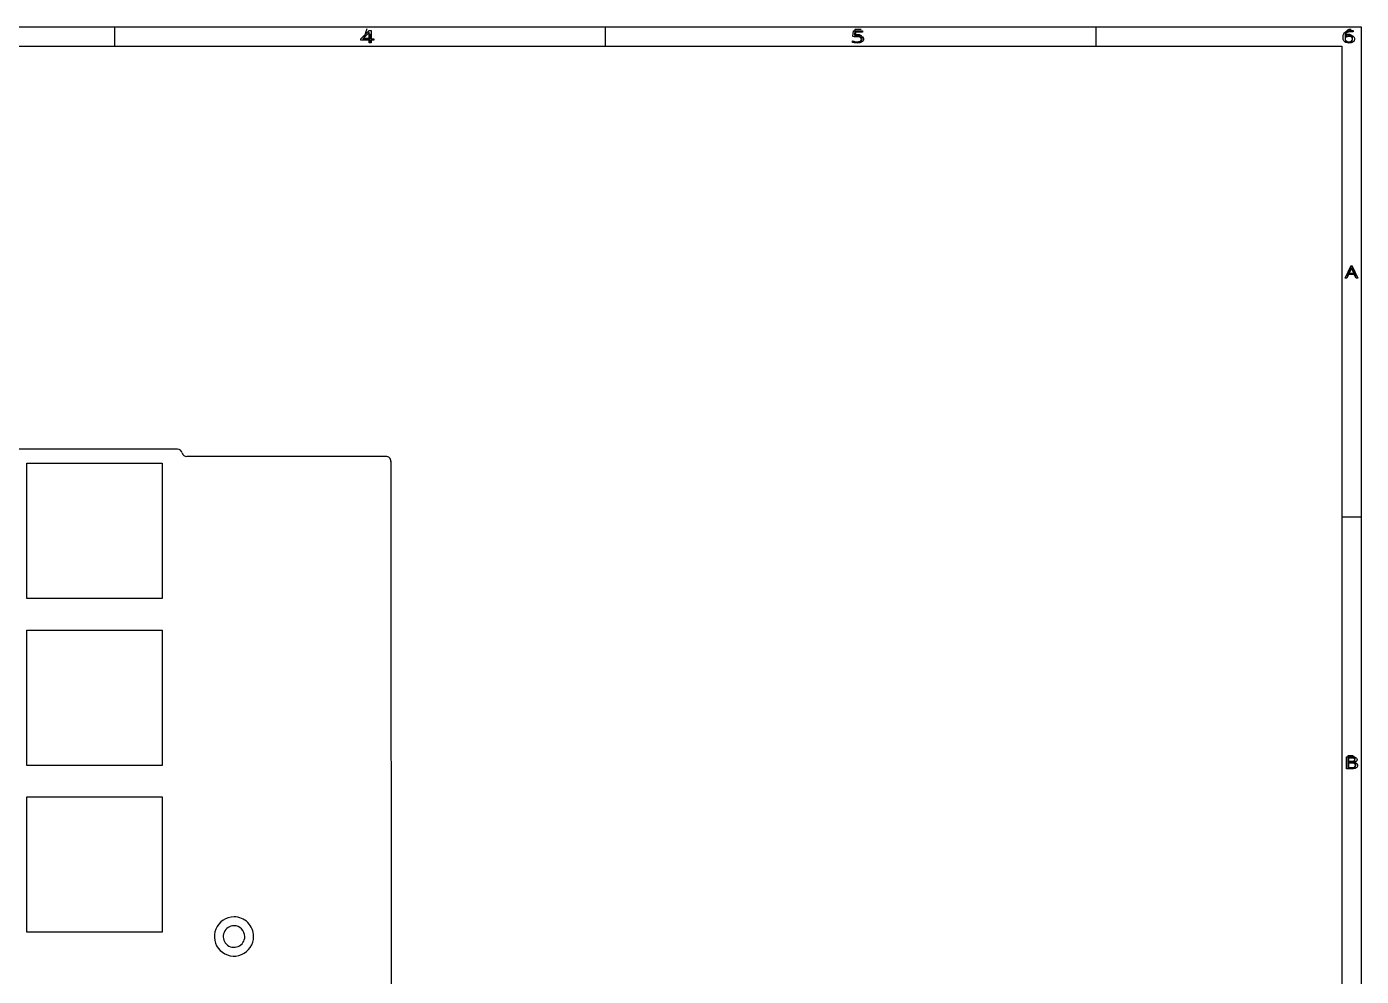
# Model space of a CAD drawing. Header units: millimetres. Extents: x 10 to 287, y 10 to 200.
# Drawn here: x 151 to 287, y 103.2 to 200 of the extents above; entities that cross this region are included whole.
import ezdxf

# ---------------------------------------------------------------- set-up
doc = ezdxf.new("R2010")
doc.units = ezdxf.units.MM
doc.layers.get('0').update_dxf_attribs({"linetype": 'CONTINUOUS'})

msp = doc.modelspace()

# ---------------------------------------------------------------- linework, layer by layer
at = {"color": 7}
for points in [[(10, 200.0072), (287.0022, 200.0072), (287.0022, 10), (10, 10)], [(186.37817, 198.637995), (186.11851, 198.637995), (186.11851, 198.3572), (185.90629, 198.3572), (185.90629, 198.637995), (185.05243, 198.637995), (185.05243, 198.767992), (185.89131, 199.60171), (186.11851, 199.60171), (186.11851, 198.774926), (186.37817, 198.774926)], [(235.68653, 199.116314)], [(285.13731, 198.885817)], [(12, 198.0072), (285.0022, 198.0072), (285.0022, 12), (12, 12)], [(285.74152, 198.468128)], [(286.46248, 174.357198), (286.28694, 174.740258), (285.70929, 174.740258), (285.53579, 174.357198), (285.35005, 174.357198), (285.91953, 175.599974), (286.08486, 175.599974), (286.65231, 174.357198)], [(151.01, 155.5072), (164.81, 155.5072), (164.81, 141.7072), (151.01, 141.7072)], [(151.01, 155.5072), (164.81, 155.5072), (164.81, 141.7072), (151.01, 141.7072)], [(151.01, 138.5072), (164.81, 138.5072), (164.81, 124.7072), (151.01, 124.7072)], [(151.01, 138.5072), (164.81, 138.5072), (164.81, 124.7072), (151.01, 124.7072)], [(151.01, 121.5072), (164.81, 121.5072), (164.81, 107.7072), (151.01, 107.7072)], [(151.01, 121.5072), (164.81, 121.5072), (164.81, 107.7072), (151.01, 107.7072)], [(172.13, 109.2672)], [(172.13, 109.2672)], [(172.13, 108.3672)], [(172.13, 108.3672)]]:
    msp.add_lwpolyline(points, close=True, dxfattribs=at)
for points in [[(160, 198.0072), (160, 200.0072)], [(210, 198.0072), (210, 200.0072)], [(260, 198.0072), (260, 200.0072)], [(185.80099, 199.30358), (185.2667, 198.774924), (185.90629, 198.774926)], [(185.6558, 199.7755), (185.3463, 198.8469), (186.1511, 198.8469)], [(185.90629, 198.774926), (185.90629, 199.164918)], [(185.91829, 199.43878), (185.90829, 199.43878)], [(185.9654, 199.2803), (185.9654, 198.4136)], [(235.30959, 198.962089), (235.19973, 199.010619), (235.26713, 199.594742), (236.16094, 199.594742), (236.16094, 199.456078), (235.45439, 199.456078), (235.41189, 199.097284)], [(236.0273, 199.7136), (235.4082, 199.7136), (235.3463, 199.0945), (235.4082, 199.1565), (235.532, 199.2184), (235.8415, 199.2184), (235.9654, 199.1565), (236.0273, 199.0945), (236.0892, 198.9707), (236.0892, 198.6612), (236.0273, 198.5374), (235.9654, 198.4755), (235.8415, 198.4136), (235.532, 198.4136), (235.4082, 198.4755), (235.3463, 198.5374)], [(285.9654, 199.7136), (285.7177, 199.7136), (285.5939, 199.6517), (285.532, 199.5898), (285.4082, 199.4041), (285.3463, 199.1565), (285.3463, 198.6612), (285.4082, 198.5374), (285.4701, 198.4755), (285.5939, 198.4136), (285.8415, 198.4136), (285.9654, 198.4755), (286.0273, 198.5374), (286.0892, 198.6612), (286.0892, 198.9707), (286.0273, 199.0945), (285.9654, 199.1565), (285.8415, 199.2184), (285.5939, 199.2184), (285.4701, 199.1565), (285.4082, 199.0945), (285.3463, 198.9707)], [(285.357, 198.986355), (285.372, 198.986355)], [(286.17349, 199.596481), (286.17349, 199.466483)], [(235.15729, 198.407469), (235.15729, 198.55133)], [(285.5689, 174.4136), (286.0022, 175.7136), (286.4355, 174.4136)], [(285.6927, 174.785), (286.3117, 174.785)], [(285.93583, 175.253313), (285.7705, 174.87892), (286.23183, 174.878922)], [(286.23183, 174.878922), (286.06853, 175.253315)], [(166.3605, 156.9522), (149.2932, 156.9382)], [(166.3605, 156.9522), (149.2932, 156.9382)], [(187.62, 156.2022), (167.3304, 156.1922)], [(187.62, 156.2022), (167.3304, 156.1922)], [(188.12, 155.7072), (188.134, 94.6122)], [(188.12, 155.7072), (188.134, 94.6122)], [(287.0022, 150.0072), (285.0022, 150.0072)], [(286.05491, 124.357174), (285.47954, 124.357174), (285.47955, 125.594775)], [(285.47955, 125.594775), (285.94718, 125.594775)], [(286.0951, 125.0945), (286.2808, 125.0326), (286.3427, 124.9707), (286.4046, 124.8469), (286.4046, 124.6612), (286.3427, 124.5374), (286.2808, 124.4755), (286.157, 124.4136), (285.6617, 124.4136), (285.6617, 125.7136), (286.0951, 125.7136), (286.2189, 125.6517), (286.2808, 125.5898), (286.3427, 125.466), (286.3427, 125.3422), (286.2808, 125.2184), (286.2189, 125.1565), (286.0951, 125.0945), (285.6617, 125.0945)], [(285.95629, 125.461319), (285.6858, 125.461319), (285.68586, 125.067851)], [(285.68586, 125.067851), (285.98844, 125.067851)], [(285.9999, 124.937856), (285.68586, 124.937854)], [(285.68586, 124.937854), (285.68586, 124.488929), (286.01595, 124.488929)], [(286.25667, 125.014126), (286.25667, 125.005426)]]:
    msp.add_lwpolyline(points, dxfattribs=at)
for points in [[(185.85839, 199.36771), (185.83839, 199.34229), (185.819257, 199.320913), (185.80099, 199.30358)], [(185.90829, 199.43878), (185.894957, 199.416827), (185.878323, 199.393137), (185.85839, 199.36771)], [(185.90629, 199.164918), (185.90629, 199.225005), (185.906957, 199.275848), (185.90829, 199.317449)], [(185.90829, 199.317449), (185.911623, 199.360202), (185.914957, 199.400646), (185.91829, 199.43878)], [(235.4544, 198.979419), (235.394467, 198.973619), (235.346197, 198.967842), (235.30959, 198.962089)], [(235.41189, 199.097284), (235.440223, 199.100751), (235.478507, 199.104794), (235.52674, 199.109414)], [(235.61418, 198.988119), (235.56758, 198.988119), (235.51432, 198.985219), (235.4544, 198.979419)], [(235.52674, 199.109414), (235.575007, 199.114014), (235.62827, 199.116314), (235.68653, 199.116314)], [(235.95373, 198.922249), (235.882157, 198.966162), (235.768973, 198.988119), (235.61418, 198.988119)], [(235.68659, 199.116386), (235.86801, 199.116386), (236.012817, 199.084609), (236.12101, 199.021056)], [(235.93875, 198.53399), (236.02031, 198.577903), (236.06109, 198.645502), (236.06109, 198.736786)], [(236.06109, 198.736786), (236.06109, 198.817673), (236.025303, 198.879494), (235.95373, 198.922249)], [(236.28579, 198.752395), (236.28579, 198.62413), (236.2267, 198.523021), (236.10852, 198.449067)], [(236.12101, 199.021056), (236.230863, 198.957503), (236.28579, 198.867949), (236.28579, 198.752395)], [(285.21721, 198.579023), (285.163943, 198.65991), (285.13731, 198.762175), (285.13731, 198.885817)], [(285.13732, 198.885857), (285.13732, 198.974833), (285.148153, 199.062076), (285.16982, 199.147585)], [(285.16982, 199.147585), (285.193153, 199.23425), (285.233933, 199.312249), (285.29216, 199.381581)], [(285.43692, 198.39876), (285.345373, 198.438047), (285.272137, 198.498134), (285.21721, 198.579023)], [(285.29216, 199.381581), (285.352093, 199.452068), (285.435317, 199.508112), (285.54183, 199.549711)], [(285.3945, 199.178752), (285.3745, 199.118665), (285.362, 199.054533), (285.357, 198.986355)], [(285.40697, 198.891054), (285.37537, 198.856387), (285.35957, 198.821143), (285.35957, 198.785322)], [(285.35957, 198.785322), (285.35957, 198.735635), (285.373703, 198.685948), (285.40197, 198.636259)], [(285.372, 198.986355), (285.410267, 199.026802), (285.46353, 199.06089), (285.53179, 199.08862)], [(285.4894, 199.338215), (285.446133, 199.291995), (285.4145, 199.238841), (285.3945, 199.178752)], [(285.40197, 198.636259), (285.430303, 198.587726), (285.47275, 198.547282), (285.52931, 198.514928)], [(285.54429, 198.977714), (285.486023, 198.955761), (285.44025, 198.926874), (285.40697, 198.891054)], [(285.67166, 199.447413), (285.595093, 199.420833), (285.53434, 199.384434), (285.4894, 199.338215)], [(285.53179, 199.08862), (285.600037, 199.117507), (285.68742, 199.13195), (285.79394, 199.13195)], [(285.54183, 199.549711), (285.648357, 199.591311), (285.785673, 199.612111), (285.95378, 199.612111)], [(285.74901, 199.012384), (285.670783, 199.012384), (285.602543, 199.000827), (285.54429, 198.977714)], [(285.95877, 199.487283), (285.843923, 199.487283), (285.74822, 199.473993), (285.67166, 199.447413)], [(286.00617, 198.943054), (285.94957, 198.989274), (285.86385, 199.012384), (285.74901, 199.012384)], [(285.79394, 199.13195), (285.948733, 199.13195), (286.073567, 199.099017), (286.16844, 199.03315)], [(285.95378, 199.612111), (285.988713, 199.612111), (286.026997, 199.610944), (286.06863, 199.608611)], [(286.07112, 199.482083), (286.032853, 199.48555), (285.995403, 199.487283), (285.95877, 199.487283)], [(285.99617, 198.537462), (286.061103, 198.584835), (286.09357, 198.657634), (286.09357, 198.755857)], [(286.09357, 198.755857), (286.09357, 198.834434), (286.064437, 198.896833), (286.00617, 198.943054)], [(286.06863, 199.608611), (286.111897, 199.606278), (286.14685, 199.602234), (286.17349, 199.596481)], [(286.17349, 199.466483), (286.143557, 199.473416), (286.109433, 199.478616), (286.07112, 199.482083)], [(286.31076, 198.755822), (286.31076, 198.626403), (286.25916, 198.524716), (286.15596, 198.450762)], [(286.16844, 199.03315), (286.26332, 198.968443), (286.31076, 198.876001), (286.31076, 198.755822)], [(235.15729, 198.55133), (235.217223, 198.52591), (235.289627, 198.505687), (235.3745, 198.49066)], [(235.35952, 198.357199), (235.279627, 198.368752), (235.212217, 198.385509), (235.15729, 198.407469)], [(235.61918, 198.339869), (235.525967, 198.339869), (235.439413, 198.345646), (235.35952, 198.357199)], [(235.3745, 198.49066), (235.461053, 198.476793), (235.543443, 198.46986), (235.62167, 198.46986)], [(236.10852, 198.449067), (235.992013, 198.376268), (235.8289, 198.339869), (235.61918, 198.339869)], [(235.62167, 198.46986), (235.753163, 198.46986), (235.858857, 198.491237), (235.93875, 198.53399)], [(285.74401, 198.33983), (285.63083, 198.33983), (285.528467, 198.359473), (285.43692, 198.39876)], [(285.52931, 198.514928), (285.58591, 198.483728), (285.656647, 198.468128), (285.74152, 198.468128)], [(285.74151, 198.468132), (285.84637, 198.468132), (285.931257, 198.491242), (285.99617, 198.537462)], [(286.15596, 198.450762), (286.054427, 198.376807), (285.91711, 198.33983), (285.74401, 198.33983)], [(285.99913, 175.438775), (285.988263, 175.402955), (285.976697, 175.367711), (285.96443, 175.333043)], [(286.01953, 175.378105), (286.011397, 175.404685), (286.004597, 175.424908), (285.99913, 175.438775)], [(285.96443, 175.333043), (285.953563, 175.299536), (285.94403, 175.27296), (285.93583, 175.253313)], [(286.04813, 175.303575), (286.038597, 175.327842), (286.029063, 175.352685), (286.01953, 175.378105)], [(286.06853, 175.253315), (286.06453, 175.262562), (286.05773, 175.279315), (286.04813, 175.303575)], [(166.8504, 156.5522), (166.802881, 156.784996), (166.598097, 156.952201), (166.3605, 156.9522)], [(166.8504, 156.5522), (166.802881, 156.784996), (166.598097, 156.952201), (166.3605, 156.9522)], [(166.8504, 156.5522), (166.912622, 156.338867), (167.108178, 156.1922), (167.3304, 156.1922)], [(166.8504, 156.5522), (166.912622, 156.338867), (167.108178, 156.1922), (167.3304, 156.1922)], [(187.973553, 156.055753), (187.879785, 156.149522), (187.752608, 156.2022), (187.62, 156.2022)], [(187.973553, 156.055753), (187.879785, 156.149522), (187.752608, 156.2022), (187.62, 156.2022)], [(188.12, 155.7022), (188.12, 155.834808), (188.067322, 155.961985), (187.973553, 156.055753)], [(188.12, 155.7022), (188.12, 155.834808), (188.067322, 155.961985), (187.973553, 156.055753)], [(285.94718, 125.594775), (286.150433, 125.594775), (286.304783, 125.571665), (286.41023, 125.525445)], [(286.25888, 125.416249), (286.196213, 125.446296), (286.09535, 125.461319), (285.95629, 125.461319)], [(285.98844, 125.067851), (286.127507, 125.067851), (286.22302, 125.084608), (286.27498, 125.118121)], [(286.35518, 125.270652), (286.35518, 125.338828), (286.32308, 125.38736), (286.25888, 125.416249)], [(286.27498, 125.118121), (286.328447, 125.152788), (286.35518, 125.203631), (286.35518, 125.270652)], [(286.41023, 125.525445), (286.515677, 125.479225), (286.5684, 125.400071), (286.5684, 125.287983)], [(286.5684, 125.287983), (286.5684, 125.215184), (286.541667, 125.154519), (286.4882, 125.105986)], [(286.31394, 124.877186), (286.255873, 124.917633), (286.151193, 124.937856), (285.9999, 124.937856)], [(286.01595, 124.488929), (286.16113, 124.488929), (286.261993, 124.510306), (286.31854, 124.553059)], [(286.46982, 124.449034), (286.36896, 124.387794), (286.230657, 124.357174), (286.05491, 124.357174)], [(286.4882, 125.105986), (286.434733, 125.058613), (286.357557, 125.027993), (286.25667, 125.014126)], [(286.25667, 125.005426), (286.325443, 124.996179), (286.387337, 124.980579), (286.44235, 124.958626)], [(286.40334, 124.721189), (286.40334, 124.785902), (286.37354, 124.837901), (286.31394, 124.877186)], [(286.31854, 124.553059), (286.375073, 124.595812), (286.40334, 124.651856), (286.40334, 124.721189)], [(286.44235, 124.958626), (286.498883, 124.936673), (286.5432, 124.905473), (286.5753, 124.865026)], [(286.6234, 124.709029), (286.6234, 124.596942), (286.572207, 124.510277), (286.46982, 124.449034)], [(286.5753, 124.865026), (286.607367, 124.824579), (286.6234, 124.77258), (286.6234, 124.709029)], [(172.13, 109.2672), (171.321076, 109.2672), (170.591803, 108.779916), (170.282241, 108.032567)], [(172.13, 109.2672), (171.321076, 109.2672), (170.591803, 108.779916), (170.282241, 108.032567)], [(173.544214, 108.681414), (173.169141, 109.056486), (172.660433, 109.2672), (172.13, 109.2672)], [(173.544214, 108.681414), (173.169141, 109.056486), (172.660433, 109.2672), (172.13, 109.2672)], [(170.282241, 108.032567), (169.972679, 107.285218), (170.14379, 106.424982), (170.715786, 105.852986)], [(170.282241, 108.032567), (169.972679, 107.285218), (170.14379, 106.424982), (170.715786, 105.852986)], [(171.113733, 107.688152), (170.943473, 107.27711), (171.037585, 106.80398), (171.352183, 106.489383)], [(171.113733, 107.688152), (170.943473, 107.27711), (171.037585, 106.80398), (171.352183, 106.489383)], [(172.13, 108.3672), (171.685092, 108.3672), (171.283992, 108.099194), (171.113733, 107.688152)], [(172.13, 108.3672), (171.685092, 108.3672), (171.283992, 108.099194), (171.113733, 107.688152)], [(172.907817, 108.045017), (172.701527, 108.251307), (172.421738, 108.3672), (172.13, 108.3672)], [(172.907817, 108.045017), (172.701527, 108.251307), (172.421738, 108.3672), (172.13, 108.3672)], [(173.23, 107.2672), (173.23, 107.558938), (173.114107, 107.838727), (172.907817, 108.045017)], [(173.23, 107.2672), (173.23, 107.558938), (173.114107, 107.838727), (172.907817, 108.045017)], [(174.13, 107.2672), (174.13, 107.797633), (173.919286, 108.306341), (173.544214, 108.681414)], [(174.13, 107.2672), (174.13, 107.797633), (173.919286, 108.306341), (173.544214, 108.681414)], [(171.352183, 106.489383), (171.66678, 106.174785), (172.13991, 106.080673), (172.550952, 106.250933)], [(171.352183, 106.489383), (171.66678, 106.174785), (172.13991, 106.080673), (172.550952, 106.250933)], [(172.550952, 106.250933), (172.961994, 106.421192), (173.23, 106.822292), (173.23, 107.2672)], [(172.550952, 106.250933), (172.961994, 106.421192), (173.23, 106.822292), (173.23, 107.2672)], [(172.895367, 105.419441), (173.642716, 105.729003), (174.13, 106.458276), (174.13, 107.2672)], [(172.895367, 105.419441), (173.642716, 105.729003), (174.13, 106.458276), (174.13, 107.2672)], [(170.715786, 105.852986), (171.287782, 105.28099), (172.148018, 105.109879), (172.895367, 105.419441)], [(170.715786, 105.852986), (171.287782, 105.28099), (172.148018, 105.109879), (172.895367, 105.419441)]]:
    msp.add_open_spline(points, degree=3, dxfattribs=at)

doc.saveas('drawing.dxf')
